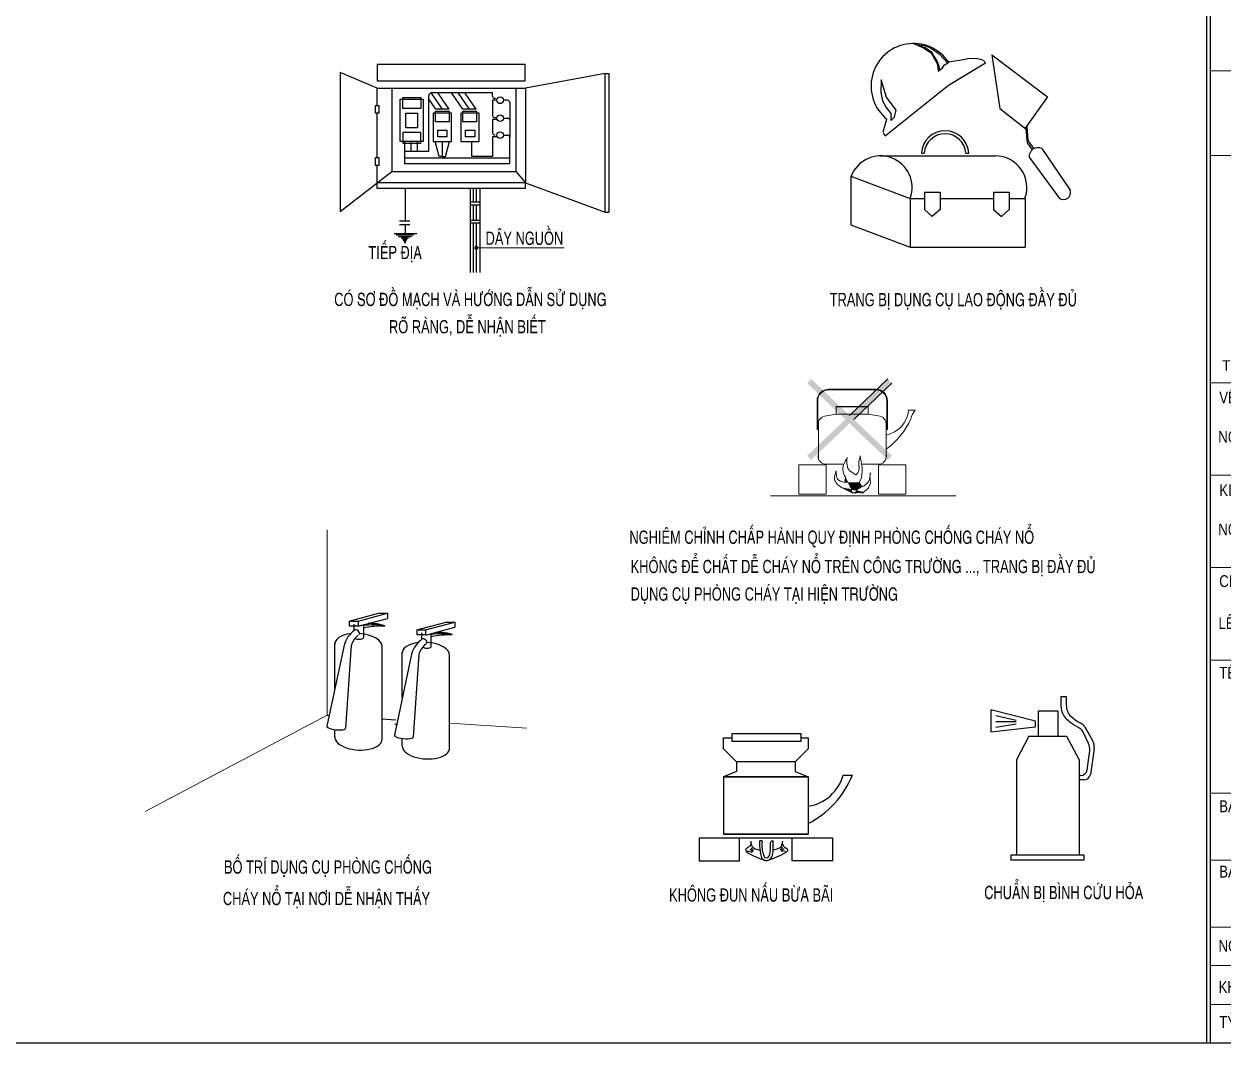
# Model space of a CAD drawing. Header units: millimetres. Extents: x -346728 to 1320345, y -537202 to -385966.
# Drawn here: x 756256 to 790006, y -535536 to -506856 of the extents above; entities that cross this region are included whole.
import ezdxf
from ezdxf.enums import TextEntityAlignment as Align

# ---------------------------------------------------------------- set-up
doc = ezdxf.new("R2010")
doc.units = ezdxf.units.MM
doc.header["$LTSCALE"] = 100
for name, color, linetype in [('1', 1, 'Continuous'), ('3', 3, 'Continuous'), ('KHUNGTEN', 7, 'Continuous')]:
    doc.layers.add(name, color=color, linetype=linetype)
for name, color, linetype, lineweight in [('bien', 254, 'Continuous', 13), ('bienctrinh', 4, 'Continuous', 13), ('Chu text vini xxxxxxxxxxxxxxxxxxxxxxxxxxxxxxxxx', 7, 'Continuous', 15), ('cua', 44, 'Continuous', 13), ('DIM', 5, 'Continuous', 20), ('Khich thuoc 0.2', 8, 'Continuous', 20), ('TEXT', 8, 'Continuous', 25)]:
    doc.layers.add(name, color=color, linetype=linetype, lineweight=lineweight)
doc.styles.add('KT-ND-.SHX', font='Arial_1.ttf', dxfattribs={"width": 0.8})
doc.styles.add('UNIVER', font='VUNIVER0.TTF', dxfattribs={"height": 300})
doc.styles.add('WMF-.VnArial NarrowH0', font='VHARIALN.TTF')

# ---------------------------------------------------------------- blocks, each defined once
blk = doc.blocks.new('LVL-KHUNGTEN')
at = {"color": 1}
blk.add_line((111604, 41093), (111604, 62), dxfattribs=at)
blk.add_lwpolyline([(61073, 41093), (119124, 41093), (119124, 62), (61073, 62)], close=True)
blk.add_lwpolyline([(111534, 41093), (119124, 41093), (119124, 62), (111534, 62)], close=True, dxfattribs=at)
at = {"layer": 'DEFPOINTS'}
blk.add_line((119124, 62), (61073, 62), dxfattribs=at)
at = {"layer": 'DIM'}
for p, q in [((111604, 20485), (119051, 20485)), ((111604, 18706), (119051, 18706)), ((111604, 13934), (119051, 13934)), ((111604, 11991), (119051, 11991)), ((111604, 10049), (119051, 10049)), ((111604, 8106), (119051, 8106)), ((111604, 5310), (119051, 5310)), ((111604, 3905), (119051, 3905)), ((111604, 2499), (119051, 2499)), ((111604, 1687), (119051, 1687)), ((111604, 874), (119051, 874))]:
    blk.add_line(p, q, dxfattribs=at)
at = {"layer": 'KHUNGTEN', "color": 9}
blk.add_line((119120, 62), (111604, 62), dxfattribs=at)
at = {"style": 'UNIVER'}
blk.add_text('TEL :  + (84 8) 9325 030       FAX : + (84 8) 9325 221', height=221.14, rotation=359.995, dxfattribs=at).set_placement((115329, 14269), align=Align.MIDDLE)
at = {"layer": 'Chu text vini xxxxxxxxxxxxxxxxxxxxxxxxxxxxxxxxx', "style": 'KT-ND-.SHX', "width": 0.8}
for s, p in [('VẼ/ DRAWING BY:', (112993, 13655)), ('NGUYỄN XUÂN TÀI', (113050, 12833)), ('KIỂM TRA/ CHECK BY:', (113279, 11712)), ('NGUYỄN XUÂN TÀI', (113050, 10887)), ('CHT/ SITE MANAGER:', (113247, 9770)), ('LÊ NHƯ QUỲNH', (112848, 8883))]:
    blk.add_text(s, height=248.79, rotation=360, dxfattribs=at).set_placement(p, align=Align.MIDDLE)
for s, height, p in [('TÊN BẢN VẼ/ DRAWING TITTLE: ', 248.79, (111795, 7716)), ('BẢN VẼ SỐ/ DRAWINGS NO:', 248.79, (111795, 4911)), ('BẢN VẼ THAM CHIẾU/ REFER TO DRAWING NO:', 248.79, (111795, 3538)), ('NGÀY/ DATE', 248.8, (111781, 1978)), ('KHỔ GIẤY/PAPER SIZE', 248.79, (111781, 1114)), ('TỶ LỆ/SCALE', 248.79, (111795, 378))]:
    blk.add_text(s, height=height, rotation=360, dxfattribs=at).set_placement(p)

msp = doc.modelspace()

# ---------------------------------------------------------------- hatches: boundary and pattern name
at = {"layer": 'cua'}
msp.add_hatch(color=256, dxfattribs=at).paths.add_polyline_path([(780686.3, -516964.9, 0.0260051), (780574, -516846.7), (779494.4, -517872.7), (778414.8, -516846.7, 0.0260051), (778302.4, -516964.9), (779376, -517985.2), (778302.4, -519005.4, 0.0260051), (778414.8, -519123.6), (779494.4, -518097.7), (780574, -519123.6, 0.0260051), (780686.3, -519005.4), (779612.7, -517985.2)])
h = msp.add_hatch(dxfattribs=at)
h.set_pattern_fill('ANSI31', color=256, scale=203.867036, style=0)
h.set_pattern_definition([(45, (578010.535, -501635.032), (-18.0194705, 18.0194705), [])])
edge = h.paths.add_edge_path()
edge.add_line((779765.7, -519758.9), (779839.4, -519878.4))
edge.add_line((779590.2, -520062.6), (779892.5, -520029.2))
edge.add_line((779263.2, -519899.1), (779590.2, -520062.6))
edge.add_line((779380.2, -519605.9), (779359.8, -519762.9))

# ---------------------------------------------------------------- linework, layer by layer
at = {"layer": '1', "ltscale": 50}
for start, end in [(0, 180), (180, 0)]:
    msp.add_arc((768984.9, -513152.9, 455.8), 39.5, start, end, dxfattribs=at)
at = {"layer": '3'}
for p, q in [((781294.3, -507405.2, 455.8), (781572.3, -507526.2, 455.8)), ((781319.5, -507414, 455.8), (781642.8, -507528.1, 455.8)), ((781383, -507434.3, 455.8), (781599.5, -507463.2, 455.8)), ((781572.3, -507526.2, 455.8), (781791.5, -507669.1, 455.8)), ((781599.5, -507463.2, 455.8), (781779.9, -507528.1, 455.8)), ((781617.7, -507519.2, 455.8), (781798.1, -507641.8, 455.8)), ((781754.8, -507519.2, 455.8), (781899.1, -507613, 455.8)), ((781791.5, -507669.1, 455.8), (781896.4, -507859.5, 455.8)), ((781798.1, -507641.8, 455.8), (781863, -507757.2, 455.8)), ((781863, -507757.2, 455.8), (781964.1, -507915.9, 455.8)), ((781896.4, -507859.5, 455.8), (781959.1, -507964, 455.8)), ((781899.1, -507613, 455.8), (782021.8, -507706.7, 455.8)), ((781964.1, -507915.9, 455.8), (782007.4, -508038.5, 455.8)), ((782021.8, -507706.7, 455.8), (782130.1, -507814.9, 455.8)), ((782130.1, -507814.9, 455.8), (782252.7, -507944.7, 455.8)), ((782161.6, -508015.6, 455.8), (782286.5, -507933.1, 455.8)), ((782743.9, -507853.4, 455.8), (782286.5, -507933.1, 455.8)), ((783082, -507828.7, 455.8), (782823.6, -507839.6, 455.8)), ((783503.4, -507727.4, 455.8), (783721.3, -509233.4, 455.8)), ((783503.4, -507727.4, 455.8), (785062, -508902.9, 455.8)), ((766196.1, -508662, 455.8), (765158.7, -508225.2, 455.8)), ((765158.7, -508225.2, 455.8), (765158.7, -512129.2, 455.8)), ((770360.4, -507992.5, 455.8), (766193.9, -507992.5, 455.8)), ((766193.9, -507992.5, 455.8), (766193.9, -508457.9, 455.8)), ((770360.4, -508457.9, 455.8), (770360.4, -507992.5, 455.8)), ((772611.9, -508251.1, 455.8), (770376.4, -508662, 455.8)), ((772611.9, -508251.1, 455.8), (772715.4, -508251.1, 455.8)), ((772611.9, -512155, 455.8), (772611.9, -508251.1, 455.8)), ((772715.4, -508251.1, 455.8), (772715.4, -512155, 455.8)), ((781959.1, -507964, 455.8), (781982.1, -508059.5, 455.8)), ((781982.1, -508059.5, 455.8), (781991.7, -508183.3, 455.8)), ((781991.7, -508183.3, 455.8), (782106, -508088.1, 455.8)), ((782007.4, -508038.5, 455.8), (782021.8, -508161.1, 455.8)), ((782106, -508088.1, 455.8), (782161.6, -508015.6, 455.8)), ((782275.8, -508578.2, 455.8), (783325.1, -507952.4, 455.8)), ((766193.9, -508457.9, 455.8), (770360.4, -508457.9, 455.8)), ((780380.3, -508431.9, 455.8), (780370.8, -508784.3, 455.8)), ((780532.8, -508917.6, 455.8), (780380.3, -508431.9, 455.8)), ((780492.8, -510007.4, 455.8), (782275.8, -508578.2, 455.8)), ((766196.1, -509145.3, 455.8), (766196.1, -508662, 455.8)), ((766196.1, -508662, 455.8), (770376.4, -508662, 455.8)), ((766607.9, -508662, 455.8), (766607.9, -511005.9, 455.8)), ((766918, -508926.1, 455.8), (767422.3, -508926.1, 455.8)), ((766918, -509233.6, 455.8), (766918, -508926.1, 455.8)), ((767422.3, -508926.1, 455.8), (767422.3, -509233.6, 455.8)), ((767644.6, -508894.8, 455.8), (767644.6, -510446.3, 455.8)), ((767849.7, -509250.6, 455.8), (767644.6, -508954.6, 455.8)), ((768037.8, -509250.6, 455.8), (767730.1, -508806.6, 455.8)), ((769448.3, -508789.5, 455.8), (767749.9, -508789.5, 455.8)), ((768225.9, -509250.6, 455.8), (767918.1, -508806.6, 455.8)), ((768610.5, -509250.6, 455.8), (768302.8, -508806.6, 455.8)), ((768798.6, -509250.6, 455.8), (768490.8, -508806.6, 455.8)), ((768986.6, -509250.6, 455.8), (768678.9, -508806.6, 455.8)), ((769448.3, -508899.1, 455.8), (769448.3, -508789.5, 455.8)), ((769525.2, -508951.7, 455.8), (769500.9, -508951.7, 455.8)), ((770101.6, -508662, 455.8), (770101.6, -511005.9, 455.8)), ((770376.4, -508662, 455.8), (770376.4, -511325.1, 455.8)), ((780370.8, -508784.3, 455.8), (780418.4, -509022.4, 455.8)), ((780809.2, -509279.5, 455.8), (780532.8, -508917.6, 455.8)), ((785062, -508902.9, 455.8), (784434.1, -509787.8, 455.8)), ((766147.2, -509145.3, 455.8), (766248.8, -509145.3, 455.8)), ((766147.2, -509368.6, 455.8), (766147.2, -509145.3, 455.8)), ((766248.8, -509145.3, 455.8), (766248.8, -509368.6, 455.8)), ((766840.9, -508975, 455.8), (767487.8, -508975, 455.8)), ((766840.9, -510164.3, 455.8), (766840.9, -508975, 455.8)), ((767422.3, -509233.6, 455.8), (766918, -509233.6, 455.8)), ((767487.8, -508975, 455.8), (767487.8, -510164.3, 455.8)), ((768225.9, -509250.6, 455.8), (767849.7, -509250.6, 455.8)), ((768986.6, -509250.6, 455.8), (768610.5, -509250.6, 455.8)), ((769568, -509003, 455.8), (769448.3, -509003, 455.8)), ((769448.3, -509003, 455.8), (769448.3, -509437.1, 455.8)), ((769874.3, -509003, 455.8), (769755.9, -509003, 455.8)), ((769927, -509055.6, 455.8), (769927, -509559.5, 455.8)), ((780418.4, -509022.4, 455.8), (780523.3, -509203.3, 455.8)), ((780523.3, -509203.3, 455.8), (780656.7, -509374.8, 455.8)), ((780761.5, -509470, 455.8), (780809.2, -509279.5, 455.8)), ((783721.3, -509233.4, 455.8), (784454.2, -509804.1, 455.8)), ((766248.8, -509368.6, 455.8), (766147.2, -509368.6, 455.8)), ((766196.1, -510617.1, 455.8), (766196.1, -509368.6, 455.8)), ((767003.4, -509370.2, 455.8), (767336.8, -509370.2, 455.8)), ((767003.4, -509780.1, 455.8), (767003.4, -509370.2, 455.8)), ((767336.8, -509370.2, 455.8), (767336.8, -509780.1, 455.8)), ((768290.1, -509362.8, 455.8), (767772.5, -509362.8, 455.8)), ((767772.5, -509362.8, 455.8), (767772.5, -510164.3, 455.8)), ((767834.7, -509311.5, 455.8), (768227.9, -509311.5, 455.8)), ((767834.7, -509610.4, 455.8), (767834.7, -509311.5, 455.8)), ((768227.9, -509610.4, 455.8), (767834.7, -509610.4, 455.8)), ((768227.9, -509311.5, 455.8), (768227.9, -509610.4, 455.8)), ((768290.1, -510164.3, 455.8), (768290.1, -509362.8, 455.8)), ((769066.5, -509362.8, 455.8), (768548.9, -509362.8, 455.8)), ((768548.9, -509362.8, 455.8), (768548.9, -510164.3, 455.8)), ((768604, -509311.5, 455.8), (768997.2, -509311.5, 455.8)), ((768604, -509610.4, 455.8), (768604, -509311.5, 455.8)), ((768997.2, -509610.4, 455.8), (768604, -509610.4, 455.8)), ((768997.2, -509311.5, 455.8), (768997.2, -509610.4, 455.8)), ((769066.5, -510164.3, 455.8), (769066.5, -509362.8, 455.8)), ((769448.3, -509541, 455.8), (769448.3, -509923.9, 455.8)), ((769574.5, -509541, 455.8), (769448.3, -509541, 455.8)), ((769500.9, -509489.8, 455.8), (769533.7, -509489.8, 455.8)), ((769755.9, -509506.9, 455.8), (769874.3, -509506.9, 455.8)), ((769927, -509559.5, 455.8), (769927, -510037.7, 455.8)), ((780441.8, -509887.6, 455.8), (780546.3, -509535.3, 455.8)), ((780656.7, -509374.8, 455.8), (780656.7, -509574.8, 455.8)), ((780656.7, -509574.8, 455.8), (780761.5, -509470, 455.8)), ((767422.3, -509905.7, 455.8), (766918, -509905.7, 455.8)), ((766918, -509905.7, 455.8), (766918, -510213.1, 455.8)), ((767336.8, -509780.1, 455.8), (767003.4, -509780.1, 455.8)), ((767422.3, -510213.1, 455.8), (767422.3, -509905.7, 455.8)), ((767901, -509839.9, 455.8), (768157.5, -509839.9, 455.8)), ((767901, -510027.8, 455.8), (767901, -509839.9, 455.8)), ((768157.5, -509839.9, 455.8), (768157.5, -510027.8, 455.8)), ((768687.5, -509839.9, 455.8), (768943.9, -509839.9, 455.8)), ((768687.5, -510027.8, 455.8), (768687.5, -509839.9, 455.8)), ((768943.9, -509839.9, 455.8), (768943.9, -510027.8, 455.8)), ((780492.8, -510007.4, 455.8), (780453.6, -509915.3, 455.8)), ((784454.2, -509804.1, 455.8), (784491, -510196, 455.8)), ((784479.4, -509743.9, 455.8), (784516.1, -510135.7, 455.8)), ((767487.8, -510164.3, 455.8), (766840.9, -510164.3, 455.8)), ((766918, -510213.1, 455.8), (767422.3, -510213.1, 455.8)), ((766969.3, -510164.3, 455.8), (766969.3, -510625.6, 455.8)), ((767157.3, -510446.3, 455.8), (767157.3, -510164.3, 455.8)), ((767328.3, -510446.3, 455.8), (767328.3, -510164.3, 455.8)), ((767772.5, -510164.3, 455.8), (768290.1, -510164.3, 455.8)), ((767939.8, -510581.2, 455.8), (767825.8, -510164.3, 455.8)), ((768157.5, -510027.8, 455.8), (767901, -510027.8, 455.8)), ((768031.3, -510164.3, 455.8), (768031.3, -510581.2, 455.8)), ((768122.8, -510581.2, 455.8), (768236.8, -510164.3, 455.8)), ((768548.9, -510164.3, 455.8), (769066.5, -510164.3, 455.8)), ((768943.9, -510027.8, 455.8), (768687.5, -510027.8, 455.8)), ((768858.4, -510582.9, 455.8), (768858.4, -510164.3, 455.8)), ((769448.3, -510027.8, 455.8), (769448.3, -510582.9, 455.8)), ((769578.3, -510027.8, 455.8), (769448.3, -510027.8, 455.8)), ((769500.9, -509976.6, 455.8), (769516.6, -509976.6, 455.8)), ((769755.9, -509985.1, 455.8), (769874.3, -509985.1, 455.8)), ((769927, -510784.2, 455.8), (769927, -510037.7, 455.8)), ((784491, -510196, 455.8), (784638.6, -510397.1, 455.8)), ((784516.1, -510135.7, 455.8), (784685.3, -510366.3, 455.8)), ((766147.2, -510617.1, 455.8), (766248.8, -510617.1, 455.8)), ((766147.2, -510840.4, 455.8), (766147.2, -510617.1, 455.8)), ((766248.8, -510617.1, 455.8), (766248.8, -510840.4, 455.8)), ((767644.6, -510446.3, 455.8), (766969.3, -510446.3, 455.8)), ((766969.3, -510625.6, 455.8), (766969.3, -510784.2, 455.8)), ((766969.3, -510625.6, 455.8), (769927, -510625.6, 455.8)), ((768031.3, -510581.2, 455.8), (767939.8, -510581.2, 455.8)), ((768031.3, -510581.2, 455.8), (768122.8, -510581.2, 455.8)), ((769448.3, -510582.9, 455.8), (768858.4, -510582.9, 455.8)), ((780365.8, -510567.1, 455.8), (783601.9, -510567.1, 455.8)), ((781518.7, -510494.6, 455.8), (781594.7, -510494.6, 455.8)), ((782763.1, -510494.6, 455.8), (782846.9, -510494.6, 455.8)), ((784549.4, -510607.5, 455.8), (785403.8, -511762.7, 455.8)), ((784906, -510363.5, 455.8), (785705.3, -511531.7, 455.8)), ((766248.8, -510840.4, 455.8), (766147.2, -510840.4, 455.8)), ((766196.1, -511325.1, 455.8), (766196.1, -510840.4, 455.8)), ((766969.3, -510784.2, 455.8), (769927, -510784.2, 455.8)), ((765158.7, -512129.2, 455.8), (766607.9, -511005.9, 455.8)), ((766607.9, -511005.9, 455.8), (770101.6, -511005.9, 455.8)), ((770101.6, -511005.9, 455.8), (770376.4, -511325.1, 455.8)), ((779529.6, -511138.3, 455.8), (781202, -511763.4, 455.8)), ((779529.6, -511138.3, 455.8), (779529.6, -512508.8, 455.8)), ((766196.1, -511483, 455.8), (766196.1, -511325.1, 455.8)), ((770376.4, -511325.1, 455.8), (766196.1, -511325.1, 455.8)), ((770376.4, -511483, 455.8), (766196.1, -511483, 455.8)), ((766981.8, -511483, 455.8), (766981.8, -512393.4, 455.8)), ((770376.4, -511483, 455.8), (770376.4, -511325.1, 455.8)), ((770376.4, -511325.1, 455.8), (772611.9, -512155, 455.8)), ((781601.2, -511586.5, 455.8), (781601.2, -512080.5, 455.8)), ((781601.2, -511586.5, 455.8), (782045.5, -511586.5, 455.8)), ((782045.5, -511586.5, 455.8), (782045.5, -512080.5, 455.8)), ((783545.2, -511586.5, 455.8), (783989.6, -511586.5, 455.8)), ((783545.2, -511586.5, 455.8), (783545.2, -512080.5, 455.8)), ((783989.6, -511586.5, 455.8), (783989.6, -512080.5, 455.8)), ((781202, -511763.4, 455.8), (781202, -513133.8, 455.8)), ((781202, -511763.4, 455.8), (781601.2, -511763.4, 455.8)), ((782045.5, -511763.4, 455.8), (783545.2, -511763.4, 455.8)), ((783989.6, -511763.4, 455.8), (784438.1, -511763.4, 455.8)), ((784438.1, -511763.4, 455.8), (784438.1, -513133.8, 455.8)), ((772611.9, -512155, 455.8), (772715.4, -512155, 455.8)), ((781601.2, -512080.5, 455.8), (781823.3, -512274.8, 455.8)), ((782045.5, -512080.5, 455.8), (781823.3, -512274.8, 455.8)), ((783545.2, -512080.5, 455.8), (783767.4, -512274.8, 455.8)), ((783989.6, -512080.5, 455.8), (783767.4, -512274.8, 455.8)), ((766829.1, -512393.4, 455.8), (767120.4, -512393.4, 455.8)), ((766829.1, -512499.2, 455.8), (767120.4, -512499.2, 455.8)), ((766988.8, -512499.2, 455.8), (766988.8, -512750.5, 455.8)), ((779529.6, -512508.8, 455.8), (781202, -513133.8, 455.8)), ((766676.6, -512750.5, 455.8), (767312.2, -512750.5, 455.8)), ((766730.4, -512791.4, 455.8), (767219.6, -512791.4, 455.8)), ((766795.7, -512834.6, 455.8), (767166.5, -512834.6, 455.8)), ((766870.4, -512869.6, 455.8), (767075.7, -512869.6, 455.8)), ((766913.9, -512909.9, 455.8), (767043.3, -512909.9, 455.8)), ((766929.3, -512949, 455.8), (767022, -512949, 455.8)), ((766957, -512978.2, 455.8), (767003.8, -512978.2, 455.8)), ((766959.4, -512999.6, 455.8), (766999.1, -512999.6, 455.8)), ((766975, -513024.9, 455.8), (766985.8, -513024.9, 455.8)), ((781202, -513133.8, 455.8), (784438.1, -513133.8, 455.8)), ((765412.3, -523658.6, 1792.7), (766238.1, -523437.3, 1792.7)), ((765659.1, -523658.6, 1792.7), (766484.9, -523437.3, 1792.7)), ((766238.1, -523437.3, 1792.7), (766484.9, -523437.3, 1792.7)), ((766484.9, -523437.3, 1792.7), (766484.9, -523585.6, 1792.7)), ((765412.3, -523658.6, 1792.7), (765412.3, -523791.8, 1792.7)), ((765412.3, -523658.6, 1792.7), (765659.1, -523658.6, 1792.7)), ((765412.3, -523791.8, 1792.7), (765659.1, -523791.8, 1792.7)), ((765552.8, -523921.6, 1792.7), (765552.8, -523744, 1792.7)), ((765659.1, -523806.9, 1792.7), (766484.9, -523585.6, 1792.7)), ((765659.1, -523658.6, 1792.7), (765659.1, -523806.9, 1792.7)), ((765819, -524116.4, 1792.7), (765819, -523759.6, 1792.7)), ((766411.7, -523790.9, 1792.7), (766273.4, -523754.1, 1792.7)), ((766411.7, -523800.1, 1792.7), (766411.7, -523790.9, 1792.7)), ((767313.2, -523908.8, 1792.7), (768139.1, -523687.5, 1792.7)), ((767560, -523908.8, 1792.7), (768385.9, -523687.5, 1792.7)), ((768139.1, -523687.5, 1792.7), (768385.9, -523687.5, 1792.7)), ((768385.9, -523687.5, 1792.7), (768385.9, -523835.8, 1792.7)), ((767313.2, -523908.8, 1792.7), (767560, -523908.8, 1792.7)), ((767313.2, -523908.8, 1792.7), (767313.2, -524042, 1792.7)), ((767313.2, -524042, 1792.7), (767560, -524042, 1792.7)), ((767453.7, -524171.8, 1792.7), (767453.7, -523994.2, 1792.7)), ((767560, -524057, 1792.7), (768385.9, -523835.8, 1792.7)), ((767560, -523908.8, 1792.7), (767560, -524057, 1792.7)), ((767720, -524366.5, 1792.7), (767720, -524009.7, 1792.7)), ((768312.7, -524041.1, 1792.7), (768174.4, -524004.2, 1792.7)), ((768312.7, -524050.3, 1792.7), (768312.7, -524041.1, 1792.7)), ((765264, -524339.8, 1792.7), (764779.8, -526617.7, 1792.7)), ((765003.4, -525565.9, 1792.7), (765003.4, -524287.4, 1792.7)), ((765465, -524349.5, 1792.7), (765309.6, -526678.2, 1792.7)), ((766334.4, -527003.4, 1792.7), (766334.4, -524380.5, 1792.7)), ((767165, -524590, 1792.7), (766680.8, -526867.8, 1792.7)), ((766904.3, -525816.1, 1792.7), (766904.3, -524537.6, 1792.7)), ((767366, -524599.7, 1792.7), (767210.6, -526928.4, 1792.7)), ((768235.4, -527253.6, 1792.7), (768235.4, -524630.7, 1792.7)), ((785448.1, -526073.5, 1792.7), (785448.1, -525784.5, 1792.7)), ((785448.1, -525784.5, 1792.7), (785593.9, -525784.5, 1792.7)), ((785593.9, -525784.5, 1792.7), (785593.9, -526023.8, 1792.7)), ((783472, -526160.3, 1792.7), (783472, -526778.1, 1792.7)), ((784724.6, -526477.1, 1792.7), (783472, -526160.3, 1792.7)), ((764794.1, -526311.3, 1792.7), (764844.2, -526314.6, 1792.7)), ((766334.4, -526410.9, 1792.7), (766719.4, -526435.8, 1792.7)), ((783606.9, -526482.3, 1792.7), (784180, -526482.3, 1792.7)), ((783614.5, -526316.6, 1792.7), (784180, -526444.6, 1792.7)), ((784724.6, -526635.5, 1792.7), (784724.6, -526477.1, 1792.7)), ((785369.7, -526195.9, 1792.7), (784800.7, -526195.9, 1792.7)), ((784800.7, -526195.9, 1792.7), (784800.7, -526902.6, 1792.7)), ((785369.7, -526902.6, 1792.7), (785369.7, -526195.9, 1792.7)), ((765003.4, -526917.3, 1792.7), (765003.4, -526714.9, 1792.7)), ((766695.1, -526561.5, 1792.7), (766745.2, -526564.7, 1792.7)), ((776194.1, -526826.9, 1792.7), (778123.5, -526826.9, 1792.7)), ((776194.1, -527047.8, 1792.7), (776194.1, -526826.9, 1792.7)), ((778123.5, -526826.9, 1792.7), (778123.5, -527047.8, 1792.7)), ((783472, -526778.1, 1792.7), (784724.6, -526635.5, 1792.7)), ((783614.5, -526648, 1792.7), (784187.5, -526550, 1792.7)), ((786220.1, -527104.5, 1792.7), (786057.1, -526766.5, 1792.7)), ((786112.5, -526632.3, 1792.7), (786333.4, -527021.7, 1792.7)), ((766904.3, -527167.5, 1792.7), (766904.3, -526965, 1792.7)), ((775941.8, -527253.7, 1792.7), (775941.8, -526947.4, 1792.7)), ((775941.8, -526947.4, 1792.7), (776194.1, -526947.4, 1792.7)), ((778123.5, -527047.8, 1792.7), (776194.1, -527047.8, 1792.7)), ((778123.5, -526947.4, 1792.7), (778333.4, -526947.4, 1792.7)), ((778333.4, -526947.4, 1792.7), (778333.4, -527253.7, 1792.7)), ((784542.3, -526900.3, 1792.7), (784190, -527563.2, 1792.7)), ((784542.3, -526900.3, 1792.7), (785601.9, -526900.3, 1792.7)), ((784800.7, -526902.6, 1792.7), (785369.7, -526902.6, 1792.7)), ((785601.9, -526900.3, 1792.7), (785954.2, -527563.2, 1792.7)), ((775941.8, -527253.7, 1792.7), (776310.2, -527622.1, 1792.7)), ((777964.9, -527622.1, 1792.7), (778333.4, -527253.7, 1792.7)), ((786180.6, -527846.1, 1792.7), (786253.2, -527314.3, 1792.7)), ((786377.6, -527256.6, 1792.7), (786273, -527975.1, 1792.7)), ((776310.2, -527622.1, 1792.7), (776310.2, -527897.3, 1792.7)), ((777964.9, -527622.1, 1792.7), (776310.2, -527622.1, 1792.7)), ((777964.9, -527622.1, 1792.7), (777964.9, -527897.3, 1792.7)), ((784190, -527563.2, 1792.7), (784190, -530251.7, 1792.7)), ((785954.2, -527563.2, 1792.7), (785954.2, -530251.7, 1792.7)), ((776310.2, -527897.3, 1792.7), (775941.8, -528042, 1792.7)), ((775941.8, -528042, 1792.7), (778333.4, -528042, 1792.7)), ((775941.8, -528042, 1792.7), (778333.4, -528042, 1792.7)), ((778333.4, -528042, 1792.7), (775941.8, -528042, 1792.7)), ((775941.8, -528042, 1792.7), (775941.8, -529654.2, 1792.7)), ((777964.9, -527897.3, 1792.7), (778333.4, -528042, 1792.7)), ((778333.4, -528042, 1792.7), (778333.4, -529654.2, 1792.7)), ((779317.3, -527993.9, 1792.7), (779574.8, -527993.9, 1792.7)), ((786090.6, -528132.8, 1792.7), (785954.2, -528132.8, 1792.7)), ((785958.4, -528005.4, 1792.7), (785998.1, -528005.4, 1792.7)), ((775262.5, -529758.8, 1792.7), (775262.5, -530412.8, 1792.7)), ((775262.5, -529758.8, 1792.7), (779012.3, -529758.8, 1792.7)), ((775941.8, -529654.2, 1792.7), (778333.4, -529654.2, 1792.7)), ((778333.4, -529654.2, 1792.7), (775941.8, -529654.2, 1792.7)), ((775941.8, -529654.2, 1792.7), (778333.4, -529654.2, 1792.7)), ((776393.4, -530412.8, 1792.7), (776393.4, -529758.8, 1792.7)), ((777881.4, -530412.8, 1792.7), (777881.4, -529758.8, 1792.7)), ((779012.3, -529758.8, 1792.7), (779012.3, -530412.8, 1792.7)), ((776751.5, -530172.7, 1792.7), (776630.5, -530136.7, 1792.7)), ((776767.9, -530153.1, 1792.7), (776692.7, -530084.5, 1792.7)), ((776787.5, -530140, 1792.7), (776731.9, -530042, 1792.7)), ((777549.4, -530107.3, 1792.7), (777608.2, -530019.2, 1792.7)), ((777565.7, -530117.1, 1792.7), (777650.7, -530064.9, 1792.7)), ((777578.8, -530136.7, 1792.7), (777693.2, -530130.2, 1792.7)), ((775262.5, -530412.8, 1792.7), (776393.4, -530412.8, 1792.7)), ((779012.3, -530412.8, 1792.7), (777881.4, -530412.8, 1792.7)), ((784036.3, -530251.7, 1792.7), (784036.3, -530388.8, 1792.7)), ((786089.4, -530251.7, 1792.7), (784036.3, -530251.7, 1792.7)), ((786089.4, -530388.8, 1792.7), (784036.3, -530388.8, 1792.7)), ((786089.4, -530251.7, 1792.7), (786089.4, -530388.8, 1792.7))]:
    msp.add_line(p, q, dxfattribs=at)
at = {"layer": '3', "ltscale": 50}
for p, q in [((768814.8, -511483, 455.8), (768814.8, -513849.8, 455.8)), ((768899.9, -511483, 455.8), (768899.9, -511862.4, 455.8)), ((768984.9, -511483, 455.8), (768984.9, -511862.4, 455.8)), ((769084.2, -511483, 455.8), (769084.2, -513849.8, 455.8)), ((768814.8, -511862.4, 455.8), (769084.2, -511862.4, 455.8)), ((768814.8, -511946, 455.8), (769084.2, -511946, 455.8)), ((768899.9, -511946, 455.8), (768899.9, -512372.4, 455.8)), ((768984.9, -511946, 455.8), (768984.9, -512372.4, 455.8)), ((768814.8, -512372.4, 455.8), (769084.2, -512372.4, 455.8)), ((768814.8, -512455.9, 455.8), (769084.2, -512455.9, 455.8)), ((768899.9, -512455.9, 455.8), (768899.9, -513849.8, 455.8)), ((768984.9, -512455.9, 455.8), (768984.9, -513849.8, 455.8))]:
    msp.add_line(p, q, dxfattribs=at)
at = {"layer": '3'}
for centre in [(769662, -509003, 455.8), (769662, -509506.9, 455.8), (769662, -509985.1, 455.8)]:
    msp.add_circle(centre, 93.9, dxfattribs=at)
for centre, radius, start, end in [((781294.3, -508601.6, 455.8), 1196.4, 33.96923, 231.29908), ((782810.9, -508002.4, 455.8), 163.3, 85.5185, 114.20062), ((767749.9, -508894.8, 455.8), 105.3, 90, 180), ((769500.9, -508899.1, 455.8), 52.7, 180, 270), ((769874.3, -509055.6, 455.8), 52.7, 0, 90), ((769500.9, -509437.1, 455.8), 52.7, 180, 270), ((769874.3, -509559.5, 455.8), 52.7, 0, 90), ((769500.9, -509923.9, 455.8), 52.7, 180, 270), ((782182.8, -510526.5, 455.8), 664.9, 2.74981, 177.25019), ((782178.9, -510530.9, 455.8), 585.4, 3.55479, 176.44521), ((769874.3, -510037.7, 455.8), 52.7, 0, 90), ((780368.1, -511455.9, 455.8), 887.7, 339.95103, 159.2533), ((783601.9, -511450.9, 455.8), 883.8, 339.50741, 90), ((784798.5, -510588.9, 455.8), 249.8, 64.49306, 184.27037), ((785515.4, -511596.1, 455.8), 200.5, 236.17923, 18.73658), ((766108, -525680.2, 1792.7), 1913.6, 80.86766, 98.68715), ((766348.8, -526438.4, 1792.7), 2639, 88.63441, 101.58207), ((765974.3, -525643.4, 1792.7), 1913.6, 80.86766, 90.85407), ((766068.9, -524586.8, 1792.7), 841.9, 127.80604, 162.94194), ((766028.3, -524525, 1792.7), 589.3, 127.80604, 162.94194), ((768009, -525930.4, 1792.7), 1913.6, 80.86766, 98.68715), ((768249.8, -526688.6, 1792.7), 2639, 88.63441, 101.58207), ((767875.3, -525893.6, 1792.7), 1913.6, 80.86766, 90.85407), ((767969.8, -524836.9, 1792.7), 841.9, 127.80604, 162.94194), ((767929.2, -524775.1, 1792.7), 589.3, 127.80604, 162.94194), ((785908.7, -526073.5, 1792.7), 460.6, 180, 225.30134), ((786054.5, -526023.8, 1792.7), 460.6, 180, 224.62619), ((785891.2, -526846.5, 1792.7), 184.2, 25.7346, 61.36043), ((785952.3, -526723.2, 1792.7), 184.2, 29.56583, 61.94517), ((785888.1, -527264.5, 1792.7), 368.5, 352.22639, 25.7346), ((786012.9, -527203.5, 1792.7), 368.5, 351.71512, 29.56583), ((785998.1, -527821.2, 1792.7), 184.2, 270, 352.22639), ((778137.1, -527661.3, 1792.7), 1226.2, 279.21105, 344.26256), ((777112.6, -527000.5, 1792.7), 2655.1, 297.37388, 338.02809), ((786090.6, -527948.6, 1792.7), 184.2, 270, 351.71512)]:
    msp.add_arc(centre, radius, start, end, dxfattribs=at)
for centre, major_axis, ratio, start_param, end_param in [((765668.9, -524337.5), (665.5, -43), 0.4935373, 1.9368817, 3.2053721), ((765620.4, -523981.8), (-67.6, 60.2), 0.6648189, 3.1415927, 6.2831853), ((765685.9, -524107.8), (133.1, -8.6), 0.4935373, 3.8237495, 6.3469647), ((765668.9, -524337.5), (665.5, -43), 0.4935373, 0, 1.557546), ((767569.9, -524587.7), (665.5, -43), 0.4935373, 1.9368817, 3.2053721), ((767521.4, -524231.9), (-67.6, 60.2), 0.6648189, 3.1415927, 6.2831853), ((767586.8, -524357.9), (133.1, -8.6), 0.4935373, 3.8237495, 6.3469647), ((767569.9, -524587.7), (665.5, -43), 0.4935373, 0, 1.557546), ((765044.7, -526647.9), (264.9, -30.3), 0.2691179, 3.0900026, 6.3086181), ((765668.9, -526960.4), (665.5, -43), 0.4935373, 3.1415927, 6.3469647), ((766945.7, -526898.1), (264.9, -30.3), 0.2691179, 3.0900026, 6.3086181), ((767569.9, -527210.5), (665.5, -43), 0.4935373, 3.1415927, 6.3469647)]:
    msp.add_ellipse(centre, major_axis=major_axis, ratio=ratio, start_param=start_param, end_param=end_param, dxfattribs=at)
for points in [[(783082, -507828.7), (783261.8, -507887.9), (783325.1, -507952.4)], [(776714.3, -529855.5), (776693.3, -529988.6), (776602.1, -530051.6), (777120.9, -530394.7)], [(776714.3, -529855.5), (776749.3, -530002.6), (776966.6, -530107.6)], [(776959.6, -529862.5), (776981.2, -529834.9), (777003, -529834.9), (777018.8, -529836.9), (777030.6, -529856.7)], [(776959.6, -529862.5), (776973.7, -530142.6), (777078.8, -530380.7), (777205, -530387.7), (777338.1, -530191.6), (777345.2, -530065.6), (777346.1, -529863.7)], [(777030.6, -529856.7), (777029.7, -530072.6), (777071.8, -530240.6), (777113.8, -530317.6), (777183.9, -530317.6), (777261, -530170.6), (777268.1, -529974.5), (777275.1, -529869.5)], [(777602.5, -529855.5), (777623.6, -529988.6), (777714.7, -530051.6), (777196, -530394.7)], [(777275.1, -529869.5), (777296.6, -529841.9), (777318.4, -529841.9), (777334.2, -529843.9), (777346.1, -529863.7)], [(777602.5, -529855.5), (777567.5, -530002.6), (777350.2, -530107.6)]]:
    msp.add_spline(points, degree=3, dxfattribs=at)
for points, knots in [([(785979.5, -526684.8), (785894.2, -526638.2), (785752.4, -526556.8), (785632, -526447.6), (785584.8, -526400.9)], [0.6358644, 0.6358644, 0.6358644, 0.6358644, 3.7824361, 5.9429475, 5.9429475, 5.9429475, 5.9429475]), ([(786038.9, -526560.6), (785928.3, -526501.6), (785817.5, -526438.1), (785729, -526349.6), (785726.7, -526347.3)], [0.5672824, 0.5672824, 0.5672824, 0.5672824, 4.5761236, 4.6821017, 4.6821017, 4.6821017, 4.6821017])]:
    msp.add_open_spline(points, degree=3, knots=knots, dxfattribs=at)
at = {"layer": 'bien'}
for p, q in [((780575.5, -516845.2, 455.8), (779494.4, -517872.7, 455.8)), ((780686.3, -516964.9, 455.8), (779612.7, -517985.2, 455.8)), ((777272.2, -520133.9, 455.8), (782483.1, -520133.9, 455.8))]:
    msp.add_line(p, q, dxfattribs=at)
at = {"layer": 'bienctrinh', "lineweight": 13}
for p, q in [((764794.1, -521093.9, 1792.7), (764794.1, -526311.3, 1792.7)), ((764794.1, -526311.3, 1792.7), (759669, -529017.4, 1792.7)), ((768235.4, -526533.7, 1792.7), (770409.7, -526674.3, 1792.7))]:
    msp.add_line(p, q, dxfattribs=at)
at = {"layer": 'cua'}
for p, q in [((778906.4, -517134.6, 455.8), (780234, -517134.6, 455.8)), ((778906.4, -517150.9, 455.8), (780234, -517150.9, 455.8)), ((778580.2, -517460.8, 455.8), (778580.2, -518277.9, 455.8)), ((778596.5, -517460.8, 455.8), (778596.5, -518277.9, 455.8)), ((779121.7, -517617.4, 455.8), (779121.7, -517840.8, 455.8)), ((779121.7, -517617.4, 455.8), (780018.7, -517617.4, 455.8)), ((779121.7, -517633.7, 455.8), (780018.7, -517633.7, 455.8)), ((780018.7, -517617.4, 455.8), (780018.7, -517840.8, 455.8)), ((780543.9, -517460.8, 455.8), (780543.9, -518277.9, 455.8)), ((780560.2, -517460.8, 455.8), (780560.2, -518277.9, 455.8)), ((781156.3, -517728.3, 455.8), (781343.4, -517728.3, 455.8)), ((778617.7, -518055, 455.8), (778617.7, -519083.1, 455.8)), ((779121.7, -517840.8, 455.8), (778785.7, -517897.9, 455.8)), ((779121.7, -517840.8, 455.8), (780018.7, -517840.8, 455.8)), ((780018.7, -517840.8, 455.8), (780354.7, -517897.9, 455.8)), ((780522.7, -518055, 455.8), (780522.7, -519083.1, 455.8)), ((780522.7, -518055, 455.8), (780522.7, -519083.1, 455.8)), ((778066.5, -519264.6, 455.8), (778831.4, -519264.6, 455.8)), ((778066.5, -520091.5, 455.8), (778066.5, -519264.6, 455.8)), ((778785.7, -519240.2, 455.8), (779334.2, -519240.2, 455.8)), ((778831.4, -519264.6, 455.8), (778831.4, -520091.5, 455.8)), ((779834.1, -519240.2, 455.8), (780354.7, -519240.2, 455.8)), ((781073.9, -519264.6, 455.8), (780309, -519264.6, 455.8)), ((780309, -519264.6, 455.8), (780309, -520091.5, 455.8)), ((781073.9, -520091.5, 455.8), (781073.9, -519264.6, 455.8)), ((779380.2, -519605.9, 455.8), (779359.8, -519762.9, 455.8)), ((778831.4, -520091.5, 455.8), (778066.5, -520091.5, 455.8)), ((779263.2, -519899.1, 455.8), (779590.2, -520062.6, 455.8)), ((779590.2, -520062.6, 455.8), (779892.5, -520029.2, 455.8)), ((779765.7, -519758.9, 455.8), (779839.4, -519878.4, 455.8)), ((780309, -520091.5, 455.8), (781073.9, -520091.5, 455.8))]:
    msp.add_line(p, q, dxfattribs=at)
for centre, radius, start, end in [((778906.4, -517460.8, 455.8), 326.2, 90, 180), ((778906.4, -517460.8, 455.8), 309.9, 90, 180), ((780234, -517460.8, 455.8), 326.2, 0, 90), ((780234, -517460.8, 455.8), 309.9, 0, 90), ((780349.5, -517636.7, 455.8), 812.1, 282.3158, 353.52319), ((781775.4, -518097.8, 455.8), 568.5, 139.4614, 166.63923), ((778832.1, -518115.9, 455.8), 222.8, 102.00926, 195.86633), ((780308.3, -518115.9, 455.8), 222.8, 344.13367, 77.99074), ((779294.5, -517103.5, 455.8), 2112.2, 305.55489, 335.88713), ((778832.1, -519022.2, 455.8), 222.8, 164.13367, 257.99074), ((780308.3, -519022.2, 455.8), 222.8, 282.00926, 15.86633)]:
    msp.add_arc(centre, radius, start, end, dxfattribs=at)
for points, knots in [([(779429.9, -519065.7), (779364.5, -519170), (779261.3, -519334.4), (779334, -519552), (779380.2, -519605.9)], [0, 0, 0, 0, 87.5936071, 138.0641954, 138.0641954, 138.0641954, 138.0641954]), ([(779429.9, -519054.2), (779417.9, -519156.3), (779392.4, -519372.6), (779573.2, -519488.6), (779675, -519546.9)], [0, 0, 0, 0, 69.641367, 147.6343085, 147.6343085, 147.6343085, 147.6343085]), ([(779675, -519546.9), (779712.3, -519508.5), (779794.9, -519398.7), (779720.7, -519194), (779784.6, -519074.3), (779806.7, -519033)], [21.1291805, 21.1291805, 21.1291805, 21.1291805, 58.7278469, 122.7278469, 156.4514291, 156.4514291, 156.4514291, 156.4514291]), ([(779785.5, -519013.5), (779821, -519160.8), (779880.2, -519406.8), (779820.1, -519675.2), (779765.7, -519758.9)], [0, 0, 0, 0, 111.4967264, 186.1088272, 186.1088272, 186.1088272, 186.1088272]), ([(779115.2, -519431), (779087.4, -519515.6), (779025, -519705.8), (779169.1, -519832.9), (779263.2, -519899.1)], [0, 0, 0, 0, 60.106572, 135.0947966, 135.0947966, 135.0947966, 135.0947966]), ([(779115.2, -519442.4), (779116.8, -519525.9), (779119.9, -519694.2), (779276.4, -519739.8), (779360.3, -519758.8)], [0, 0, 0, 0, 54.9923631, 110.9493165, 110.9493165, 110.9493165, 110.9493165]), ([(780079.1, -519484.8), (780074.9, -519574.7), (780067.9, -519724), (779933.1, -519838.2), (779860.5, -519870.4), (779839.4, -519878.4)], [0, 0, 0, 0, 62.9158168, 104.5408093, 121.1533574, 121.1533574, 121.1533574, 121.1533574])]:
    msp.add_open_spline(points, degree=3, knots=knots, dxfattribs=at)
msp.add_spline([(779837.7, -520070.3), (780079.1, -519788.2), (780069.3, -519599), (780079.1, -519484.8)], degree=3, dxfattribs=at)
at = {"layer": 'Khich thuoc 0.2'}
msp.add_line((768984.9, -513152.9, 455.8), (771464.6, -513152.9, 455.8), dxfattribs=at)

# ---------------------------------------------------------------- block references
at = {"xscale": 1.339663568069227, "yscale": 1.339663568069227, "zscale": 1.339663568069227}
msp.add_blockref('LVL-KHUNGTEN', (640131.5, -535618.7, -881.1), dxfattribs=at)

# ---------------------------------------------------------------- texts
at = {"layer": 'TEXT', "style": 'WMF-.VnArial NarrowH0', "width": 0.85}
for s, height, p in [('D©y nguån', 371.4, (770341.1, -512885.4, 455.8)), ('TiÕp ®Þa', 371.4, (766703.7, -513288.2, 455.8)), ('cã s¬ ®å m¹ch vµ h\xadíng dÉn sö dông', 371.402, (768821.8, -514607.3, 455.8)), ('râ rµng, dÔ nhËn biÕt', 371.402, (768736.3, -515376.4, 455.8))]:
    msp.add_text(s, height=height, rotation=0, dxfattribs=at).set_placement(p, align=Align.MIDDLE_CENTER)
for s, p in [('trang bÞ dông cô lao ®éng ®Çy ®ñ', (778935.5, -514799.3, 455.8)), ('Nghiªm chØnh chÊp hµnh quy ®Þnh phßng chèng ch¸y næ', (773297.1, -521485.7, 455.8)), ('Kh«ng ®Ó chÊt dÔ ch¸y næ trªn c«ng tr\xadêng ..., trang bÞ ®Çy ®ñ', (773332.9, -522309.9, 455.8)), ('dông cô phßng ch¸y t¹i hiÖn tr\xadêng', (773332.4, -523084.6, 455.8)), ('Bè trÝ dông cô phßng chèng ', (761884.6, -530767, 1792.7)), ('ch¸y næ t¹i n¬i dÔ nhËn thÊy', (761855.4, -531654.6, 1792.7)), ('kh«ng ®un nÊu bõa b·i', (774413.3, -531554.8, 1792.7)), ('chuÈn bÞ b×nh cøu háa', (783285.9, -531484.4, 1792.7))]:
    msp.add_text(s, height=371.402, rotation=0, dxfattribs=at).set_placement(p)

doc.saveas('drawing.dxf')
